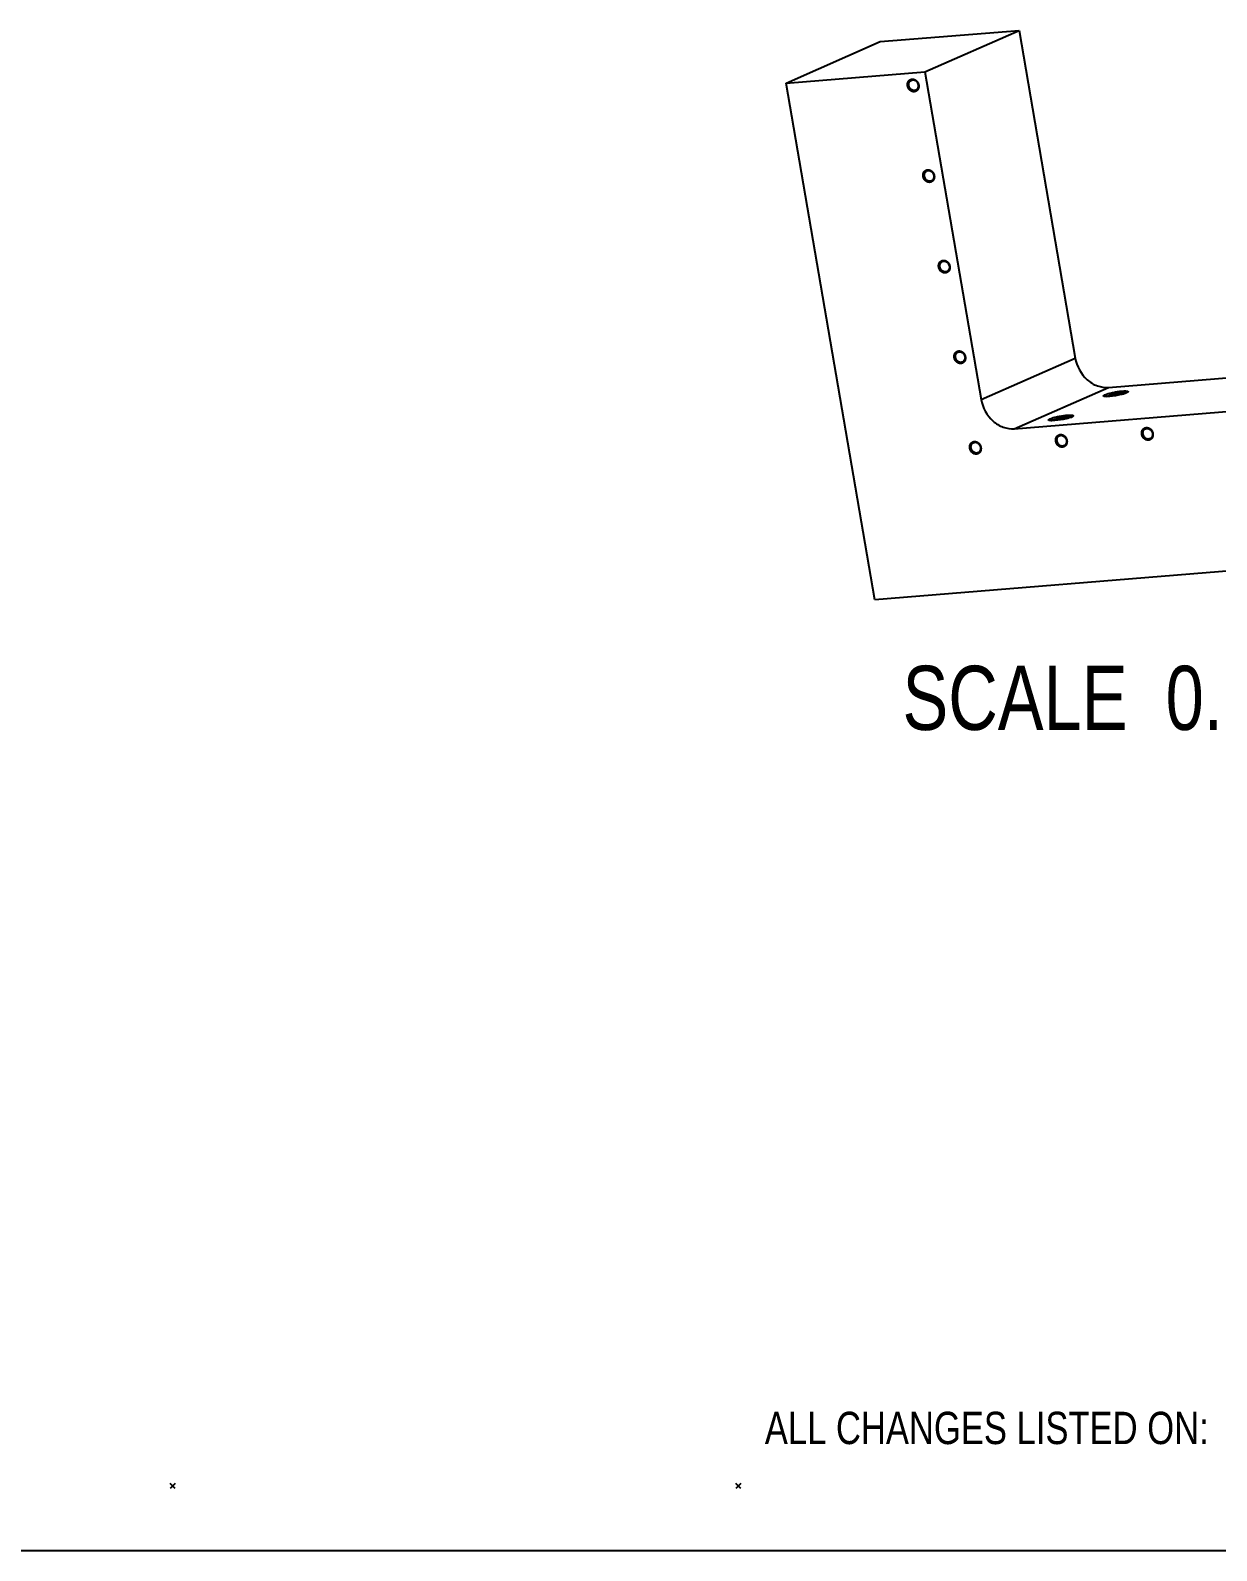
# Model space of a CAD drawing. Header units: inches. Extents: x 0.1 to 16.4, y 0 to 11.6.
# Drawn here: x 10.598 to 13.488, y 0.276 to 3.978 of the extents above; entities that cross this region are included whole.
import ezdxf

# ---------------------------------------------------------------- set-up
doc = ezdxf.new("R2010")
doc.units = ezdxf.units.IN
doc.header["$LTSCALE"] = 0.909449
doc.header["$MEASUREMENT"] = 0
doc.linetypes.add('HIDDEN', pattern=[0.2, 0.1, -0.1])
doc.layers.get('0').update_dxf_attribs({"linetype": 'CONTINUOUS'})
doc.layers.add('DEFAULT_2', color=8, linetype='HIDDEN')
doc.styles.get("Standard").update_dxf_attribs({"font": 'txt', "width": 0.8})

msp = doc.modelspace()

# ---------------------------------------------------------------- linework, layer by layer
at = {"color": 7, "linetype": 'CONTINUOUS'}
for p, q in [((12.6686, 3.9503), (13.0065, 3.9777)), ((12.7771, 3.8771), (13.0065, 3.9777)), ((13.0065, 3.9777), (13.1436, 3.1796)), ((12.4393, 3.8496), (12.6686, 3.9503)), ((12.4393, 3.8496), (12.7771, 3.8771)), ((12.7771, 3.8771), (12.9142, 3.079)), ((12.6555, 2.5912), (12.4393, 3.8496)), ((12.9142, 3.079), (13.1436, 3.1796)), ((13.2243, 3.1084), (13.8932, 3.1627)), ((12.995, 3.0077), (13.2243, 3.1084)), ((12.995, 3.0077), (13.8396, 3.0763)), ((13.2182, 3.086), (13.2203, 3.0871)), ((13.2276, 3.0863), (13.2202, 3.0859)), ((13.2684, 3.0948), (13.2627, 3.0928)), ((13.2656, 3.0948), (13.2676, 3.0945)), ((13.1346, 3.0361), (13.129, 3.0341)), ((13.1319, 3.0361), (13.1338, 3.0358)), ((13.0844, 3.0273), (13.0865, 3.0284)), ((13.0938, 3.0276), (13.0865, 3.0272)), ((14.8954, 2.773), (12.6555, 2.5912)), ((10.951, 0.4269), (10.9387, 0.4392)), ((10.951, 0.4392), (10.9387, 0.4269)), ((12.329, 0.4269), (12.3167, 0.4392)), ((12.329, 0.4392), (12.3167, 0.4269)), ((0.4331, 0.2756), (16.2598, 0.2756))]:
    msp.add_line(p, q, dxfattribs=at)
for centre, radius, start, end in [((12.748, 3.8475), 0.00961, 113.6592, 118.9772), ((12.7439, 3.8416), 0.0182, 11.4865, 28.8782), ((12.7448, 3.8418), 0.0172, 9.7505, 11.4089), ((12.7859, 3.6269), 0.00961, 113.6592, 118.9772), ((12.7818, 3.621), 0.0182, 11.4865, 28.8782), ((12.7827, 3.6212), 0.0172, 9.7505, 11.4089), ((12.8238, 3.4063), 0.00961, 113.6592, 118.9772), ((12.8197, 3.4003), 0.0182, 11.4865, 28.8782), ((12.8206, 3.4005), 0.0172, 9.7505, 11.4089), ((12.8617, 3.1856), 0.00961, 113.6592, 118.9772), ((12.8576, 3.1797), 0.0182, 11.4865, 28.8782), ((12.8585, 3.1799), 0.0172, 9.7505, 11.4089), ((13.2561, 3.1233), 0.031, 293.2842, 293.691), ((13.1224, 3.0646), 0.031, 293.2842, 293.691), ((13.3186, 2.999), 0.00961, 113.6592, 118.9772), ((13.3144, 2.9931), 0.0182, 11.4865, 28.8782), ((12.8997, 2.965), 0.00961, 113.6592, 118.9772), ((12.8955, 2.9591), 0.0182, 11.4865, 28.8782), ((12.8964, 2.9593), 0.0172, 9.7505, 11.4089), ((13.1091, 2.982), 0.00961, 113.6592, 118.9772), ((13.105, 2.9761), 0.0182, 11.4865, 28.8782), ((13.1059, 2.9763), 0.0172, 9.7505, 11.4089), ((13.3153, 2.9933), 0.0172, 9.7505, 11.4089)]:
    msp.add_arc(centre, radius, start, end, dxfattribs=at)
for points, knots in [([(12.7354, 3.8426), (12.7348, 3.8462), (12.7358, 3.854), (12.7427, 3.8583), (12.746, 3.8586)], [0, 0, 0, 0, 0.526019, 1, 1, 1, 1]), ([(12.7381, 3.8482), (12.7383, 3.849), (12.7391, 3.8521), (12.7413, 3.8548), (12.7434, 3.8559)], [0, 0, 0, 0, 0.264899, 1, 1, 1, 1]), ([(12.7473, 3.8571), (12.7496, 3.8573), (12.7547, 3.8559), (12.7581, 3.8521), (12.7593, 3.8499)], [0, 0, 0, 0, 0.478152, 1, 1, 1, 1]), ([(12.7597, 3.8338), (12.7583, 3.8317), (12.7539, 3.8282), (12.7424, 3.8288), (12.7364, 3.837), (12.7354, 3.8426)], [0, 0, 0, 0, 0.236458, 0.477314, 1, 1, 1, 1]), ([(12.7518, 3.831), (12.7495, 3.8308), (12.7445, 3.8322), (12.741, 3.836), (12.7398, 3.8382)], [0, 0, 0, 0, 0.478152, 1, 1, 1, 1]), ([(12.7733, 3.6219), (12.7727, 3.6256), (12.7737, 3.6334), (12.7806, 3.6377), (12.7839, 3.638)], [0, 0, 0, 0, 0.526019, 1, 1, 1, 1]), ([(12.776, 3.6276), (12.7762, 3.6284), (12.777, 3.6315), (12.7792, 3.6342), (12.7813, 3.6353)], [0, 0, 0, 0, 0.264899, 1, 1, 1, 1]), ([(12.7852, 3.6365), (12.7875, 3.6367), (12.7926, 3.6353), (12.796, 3.6315), (12.7972, 3.6293)], [0, 0, 0, 0, 0.478152, 1, 1, 1, 1]), ([(12.7977, 3.6132), (12.7962, 3.6111), (12.7918, 3.6076), (12.7803, 3.6082), (12.7743, 3.6164), (12.7733, 3.6219)], [0, 0, 0, 0, 0.236458, 0.477314, 1, 1, 1, 1]), ([(12.7897, 3.6104), (12.7874, 3.6102), (12.7824, 3.6116), (12.7789, 3.6154), (12.7777, 3.6176)], [0, 0, 0, 0, 0.478152, 1, 1, 1, 1]), ([(12.8112, 3.4013), (12.8106, 3.405), (12.8116, 3.4128), (12.8185, 3.4171), (12.8218, 3.4174)], [0, 0, 0, 0, 0.526019, 1, 1, 1, 1]), ([(12.8139, 3.4069), (12.8141, 3.4078), (12.8149, 3.4108), (12.8171, 3.4135), (12.8192, 3.4147)], [0, 0, 0, 0, 0.264899, 1, 1, 1, 1]), ([(12.8231, 3.4159), (12.8254, 3.416), (12.8305, 3.4147), (12.8339, 3.4109), (12.8351, 3.4087)], [0, 0, 0, 0, 0.478152, 1, 1, 1, 1]), ([(12.8356, 3.3926), (12.8342, 3.3905), (12.8297, 3.387), (12.8182, 3.3875), (12.8122, 3.3958), (12.8112, 3.4013)], [0, 0, 0, 0, 0.236458, 0.477314, 1, 1, 1, 1]), ([(12.8276, 3.3898), (12.8253, 3.3896), (12.8203, 3.391), (12.8168, 3.3947), (12.8156, 3.397)], [0, 0, 0, 0, 0.478152, 1, 1, 1, 1]), ([(12.8491, 3.1807), (12.8485, 3.1843), (12.8495, 3.1922), (12.8564, 3.1965), (12.8597, 3.1967)], [0, 0, 0, 0, 0.526019, 1, 1, 1, 1]), ([(12.8518, 3.1863), (12.852, 3.1871), (12.8528, 3.1902), (12.8551, 3.1929), (12.8571, 3.1941)], [0, 0, 0, 0, 0.264899, 1, 1, 1, 1]), ([(12.861, 3.1952), (12.8633, 3.1954), (12.8684, 3.194), (12.8718, 3.1903), (12.873, 3.188)], [0, 0, 0, 0, 0.478152, 1, 1, 1, 1]), ([(12.8735, 3.1719), (12.8721, 3.1698), (12.8676, 3.1664), (12.8561, 3.1669), (12.8501, 3.1752), (12.8491, 3.1807)], [0, 0, 0, 0, 0.236458, 0.477314, 1, 1, 1, 1]), ([(12.8655, 3.1691), (12.8632, 3.169), (12.8582, 3.1703), (12.8547, 3.1741), (12.8535, 3.1763)], [0, 0, 0, 0, 0.478152, 1, 1, 1, 1]), ([(13.1436, 3.1796), (13.1469, 3.1599), (13.1626, 3.1312), (13.1961, 3.1106), (13.2153, 3.1077), (13.2243, 3.1084)], [0, 0, 0, 0, 0.517884, 0.766533, 1, 1, 1, 1]), ([(12.9142, 3.079), (12.9176, 3.0592), (12.9332, 3.0305), (12.9668, 3.0099), (12.986, 3.007), (12.995, 3.0077)], [0, 0, 0, 0, 0.517884, 0.766533, 1, 1, 1, 1]), ([(13.2128, 3.087), (13.2126, 3.0871), (13.2121, 3.0877), (13.2129, 3.0888), (13.2143, 3.0897), (13.2155, 3.0903), (13.2162, 3.0906)], [0, 0, 0, 0, 0.145296, 0.30947, 0.589796, 1, 1, 1, 1]), ([(13.215, 3.0863), (13.2148, 3.0863), (13.214, 3.0865), (13.2132, 3.0867), (13.2128, 3.087)], [0, 0, 0, 0, 0.314152, 1, 1, 1, 1]), ([(13.2202, 3.0859), (13.2197, 3.0859), (13.218, 3.0859), (13.2162, 3.0861), (13.215, 3.0863)], [0, 0, 0, 0, 0.292989, 1, 1, 1, 1]), ([(13.2162, 3.0906), (13.2211, 3.0928), (13.2297, 3.0949), (13.2417, 3.0973), (13.2515, 3.0988), (13.2592, 3.0995), (13.2645, 3.0996), (13.2676, 3.0996), (13.27, 3.0993), (13.2716, 3.0989), (13.2726, 3.0981), (13.2724, 3.0974), (13.2723, 3.0972)], [0, 0, 0, 0, 0.274347, 0.450484, 0.626508, 0.782296, 0.846984, 0.900393, 0.941274, 0.969081, 0.985449, 1, 1, 1, 1]), ([(13.2203, 3.0871), (13.2233, 3.0884), (13.2308, 3.0906), (13.2428, 3.0931), (13.2548, 3.0946), (13.2624, 3.0951), (13.2656, 3.0948)], [0, 0, 0, 0, 0.216018, 0.504684, 0.790841, 1, 1, 1, 1]), ([(13.2627, 3.0928), (13.2601, 3.092), (13.2486, 3.089), (13.2368, 3.087), (13.2276, 3.0863)], [0, 0, 0, 0, 0.227218, 1, 1, 1, 1]), ([(13.2723, 3.0972), (13.2721, 3.097), (13.271, 3.096), (13.2697, 3.0954), (13.2686, 3.0949)], [0, 0, 0, 0, 0.168181, 1, 1, 1, 1]), ([(13.0825, 3.0319), (13.0873, 3.0341), (13.0959, 3.0362), (13.1079, 3.0386), (13.1177, 3.0401), (13.1254, 3.0408), (13.1307, 3.0409), (13.1338, 3.0409), (13.1362, 3.0406), (13.1378, 3.0402), (13.1389, 3.0394), (13.1386, 3.0387), (13.1385, 3.0385)], [0, 0, 0, 0, 0.274347, 0.450484, 0.626508, 0.782296, 0.846984, 0.900393, 0.941274, 0.969081, 0.985449, 1, 1, 1, 1]), ([(13.0865, 3.0284), (13.0895, 3.0297), (13.0971, 3.0319), (13.109, 3.0344), (13.121, 3.0359), (13.1287, 3.0363), (13.1319, 3.0361)], [0, 0, 0, 0, 0.216018, 0.504684, 0.790841, 1, 1, 1, 1]), ([(13.1385, 3.0385), (13.1383, 3.0383), (13.1373, 3.0373), (13.1359, 3.0367), (13.1348, 3.0362)], [0, 0, 0, 0, 0.168181, 1, 1, 1, 1]), ([(13.079, 3.0283), (13.0788, 3.0284), (13.0783, 3.029), (13.0791, 3.0301), (13.0805, 3.031), (13.0817, 3.0316), (13.0825, 3.0319)], [0, 0, 0, 0, 0.145296, 0.30947, 0.589796, 1, 1, 1, 1]), ([(13.0813, 3.0276), (13.081, 3.0276), (13.0803, 3.0277), (13.0795, 3.028), (13.079, 3.0283)], [0, 0, 0, 0, 0.314152, 1, 1, 1, 1]), ([(13.0865, 3.0272), (13.0859, 3.0272), (13.0842, 3.0272), (13.0825, 3.0273), (13.0813, 3.0276)], [0, 0, 0, 0, 0.292989, 1, 1, 1, 1]), ([(13.129, 3.0341), (13.1264, 3.0333), (13.1148, 3.0303), (13.103, 3.0283), (13.0938, 3.0276)], [0, 0, 0, 0, 0.227218, 1, 1, 1, 1]), ([(13.306, 2.9941), (13.3053, 2.9977), (13.3063, 3.0055), (13.3132, 3.0098), (13.3166, 3.0101)], [0, 0, 0, 0, 0.526019, 1, 1, 1, 1]), ([(13.3086, 2.9997), (13.3088, 3.0005), (13.3096, 3.0036), (13.3119, 3.0063), (13.3139, 3.0074)], [0, 0, 0, 0, 0.264899, 1, 1, 1, 1]), ([(13.3179, 3.0086), (13.3202, 3.0088), (13.3252, 3.0074), (13.3286, 3.0036), (13.3298, 3.0014)], [0, 0, 0, 0, 0.478152, 1, 1, 1, 1]), ([(12.887, 2.9601), (12.8864, 2.9637), (12.8874, 2.9715), (12.8943, 2.9758), (12.8976, 2.9761)], [0, 0, 0, 0, 0.526019, 1, 1, 1, 1]), ([(12.8897, 2.9657), (12.8899, 2.9665), (12.8907, 2.9696), (12.893, 2.9723), (12.895, 2.9734)], [0, 0, 0, 0, 0.264899, 1, 1, 1, 1]), ([(12.8989, 2.9746), (12.9012, 2.9748), (12.9063, 2.9734), (12.9097, 2.9696), (12.9109, 2.9674)], [0, 0, 0, 0, 0.478152, 1, 1, 1, 1]), ([(13.0965, 2.9771), (13.0959, 2.9807), (13.0968, 2.9885), (13.1038, 2.9928), (13.1071, 2.9931)], [0, 0, 0, 0, 0.526019, 1, 1, 1, 1]), ([(13.1208, 2.9683), (13.1194, 2.9662), (13.115, 2.9627), (13.1035, 2.9633), (13.0975, 2.9715), (13.0965, 2.9771)], [0, 0, 0, 0, 0.236458, 0.477314, 1, 1, 1, 1]), ([(13.0992, 2.9827), (13.0993, 2.9835), (13.1002, 2.9866), (13.1024, 2.9893), (13.1045, 2.9904)], [0, 0, 0, 0, 0.264899, 1, 1, 1, 1]), ([(13.1129, 2.9655), (13.1106, 2.9653), (13.1055, 2.9667), (13.1021, 2.9705), (13.1009, 2.9727)], [0, 0, 0, 0, 0.478152, 1, 1, 1, 1]), ([(13.1084, 2.9916), (13.1107, 2.9918), (13.1157, 2.9904), (13.1192, 2.9866), (13.1204, 2.9844)], [0, 0, 0, 0, 0.478152, 1, 1, 1, 1]), ([(13.3303, 2.9853), (13.3289, 2.9832), (13.3245, 2.9797), (13.313, 2.9803), (13.3069, 2.9886), (13.306, 2.9941)], [0, 0, 0, 0, 0.236458, 0.477314, 1, 1, 1, 1]), ([(13.3223, 2.9825), (13.32, 2.9823), (13.315, 2.9837), (13.3116, 2.9875), (13.3103, 2.9897)], [0, 0, 0, 0, 0.478152, 1, 1, 1, 1]), ([(12.9114, 2.9513), (12.91, 2.9492), (12.9055, 2.9457), (12.894, 2.9463), (12.888, 2.9545), (12.887, 2.9601)], [0, 0, 0, 0, 0.236458, 0.477314, 1, 1, 1, 1]), ([(12.9034, 2.9485), (12.9011, 2.9483), (12.8961, 2.9497), (12.8926, 2.9535), (12.8914, 2.9557)], [0, 0, 0, 0, 0.478152, 1, 1, 1, 1])]:
    msp.add_open_spline(points, degree=3, knots=knots, dxfattribs=at)
for points in [[(12.7442, 3.8563), (12.7452, 3.8567), (12.7463, 3.857), (12.7473, 3.8571)], [(12.746, 3.8586), (12.7478, 3.8587), (12.7496, 3.8585), (12.7513, 3.8579)], [(12.7513, 3.8579), (12.7548, 3.8566), (12.758, 3.8537), (12.7598, 3.8503)], [(12.7381, 3.8431), (12.7378, 3.8448), (12.7378, 3.8465), (12.7381, 3.8482)], [(12.7398, 3.8382), (12.739, 3.8397), (12.7384, 3.8414), (12.7381, 3.8431)], [(12.7549, 3.8318), (12.754, 3.8314), (12.7529, 3.8311), (12.7518, 3.831)], [(12.7593, 3.8355), (12.7582, 3.8339), (12.7567, 3.8326), (12.7549, 3.8318)], [(12.7593, 3.8499), (12.7602, 3.8484), (12.7608, 3.8467), (12.7611, 3.845)], [(12.761, 3.8399), (12.7607, 3.8384), (12.7602, 3.8368), (12.7593, 3.8355)], [(12.7618, 3.8389), (12.7614, 3.8371), (12.7608, 3.8353), (12.7597, 3.8338)], [(12.7611, 3.845), (12.7613, 3.8433), (12.7613, 3.8416), (12.761, 3.8399)], [(12.7618, 3.8447), (12.7621, 3.8428), (12.7621, 3.8408), (12.7618, 3.8389)], [(12.7821, 3.6357), (12.7831, 3.6361), (12.7842, 3.6364), (12.7852, 3.6365)], [(12.7839, 3.638), (12.7857, 3.6381), (12.7875, 3.6378), (12.7892, 3.6372)], [(12.7892, 3.6372), (12.7927, 3.636), (12.7959, 3.633), (12.7977, 3.6297)], [(12.7972, 3.6293), (12.7981, 3.6278), (12.7987, 3.6261), (12.799, 3.6244)], [(12.776, 3.6225), (12.7757, 3.6242), (12.7757, 3.6259), (12.776, 3.6276)], [(12.7777, 3.6176), (12.7769, 3.6191), (12.7763, 3.6208), (12.776, 3.6225)], [(12.7928, 3.6112), (12.7919, 3.6107), (12.7908, 3.6105), (12.7897, 3.6104)], [(12.7972, 3.6149), (12.7961, 3.6133), (12.7946, 3.6119), (12.7928, 3.6112)], [(12.7989, 3.6193), (12.7986, 3.6177), (12.7981, 3.6162), (12.7972, 3.6149)], [(12.7997, 3.6183), (12.7993, 3.6165), (12.7987, 3.6147), (12.7977, 3.6132)], [(12.799, 3.6244), (12.7992, 3.6227), (12.7993, 3.621), (12.7989, 3.6193)], [(12.7997, 3.6241), (12.8, 3.6222), (12.8, 3.6202), (12.7997, 3.6183)], [(12.8139, 3.4019), (12.8136, 3.4035), (12.8136, 3.4053), (12.8139, 3.4069)], [(12.82, 3.4151), (12.821, 3.4155), (12.8221, 3.4158), (12.8231, 3.4159)], [(12.8218, 3.4174), (12.8236, 3.4175), (12.8254, 3.4172), (12.8271, 3.4166)], [(12.8271, 3.4166), (12.8306, 3.4153), (12.8338, 3.4124), (12.8356, 3.4091)], [(12.8351, 3.4087), (12.836, 3.4071), (12.8366, 3.4055), (12.8369, 3.4037)], [(12.8156, 3.397), (12.8148, 3.3985), (12.8142, 3.4002), (12.8139, 3.4019)], [(12.8308, 3.3906), (12.8298, 3.3901), (12.8287, 3.3899), (12.8276, 3.3898)], [(12.8351, 3.3942), (12.834, 3.3927), (12.8325, 3.3913), (12.8308, 3.3906)], [(12.8368, 3.3987), (12.8366, 3.3971), (12.836, 3.3956), (12.8351, 3.3942)], [(12.8376, 3.3977), (12.8372, 3.3959), (12.8366, 3.3941), (12.8356, 3.3926)], [(12.8369, 3.4037), (12.8371, 3.4021), (12.8372, 3.4003), (12.8368, 3.3987)], [(12.8376, 3.4035), (12.8379, 3.4016), (12.8379, 3.3996), (12.8376, 3.3977)], [(12.8518, 3.1813), (12.8515, 3.1829), (12.8515, 3.1847), (12.8518, 3.1863)], [(12.8579, 3.1944), (12.8589, 3.1949), (12.86, 3.1951), (12.861, 3.1952)], [(12.8597, 3.1967), (12.8615, 3.1969), (12.8633, 3.1966), (12.865, 3.196)], [(12.865, 3.196), (12.8685, 3.1947), (12.8717, 3.1918), (12.8735, 3.1885)], [(12.873, 3.188), (12.8739, 3.1865), (12.8745, 3.1848), (12.8748, 3.1831)], [(12.8535, 3.1763), (12.8527, 3.1779), (12.8521, 3.1795), (12.8518, 3.1813)], [(12.8687, 3.1699), (12.8677, 3.1695), (12.8666, 3.1692), (12.8655, 3.1691)], [(12.873, 3.1736), (12.8719, 3.172), (12.8704, 3.1707), (12.8687, 3.1699)], [(12.8747, 3.1781), (12.8745, 3.1765), (12.8739, 3.175), (12.873, 3.1736)], [(12.8755, 3.177), (12.8751, 3.1752), (12.8745, 3.1735), (12.8735, 3.1719)], [(12.8748, 3.1831), (12.875, 3.1815), (12.8751, 3.1797), (12.8747, 3.1781)], [(12.8755, 3.1828), (12.8758, 3.1809), (12.8758, 3.1789), (12.8755, 3.177)], [(13.3086, 2.9946), (13.3083, 2.9963), (13.3083, 2.998), (13.3086, 2.9997)], [(13.3147, 3.0078), (13.3157, 3.0083), (13.3168, 3.0085), (13.3179, 3.0086)], [(13.3166, 3.0101), (13.3183, 3.0103), (13.3201, 3.01), (13.3218, 3.0094)], [(13.3218, 3.0094), (13.3254, 3.0081), (13.3285, 3.0052), (13.3303, 3.0019)], [(13.3298, 3.0014), (13.3307, 2.9999), (13.3313, 2.9982), (13.3316, 2.9965)], [(12.8897, 2.9606), (12.8894, 2.9623), (12.8894, 2.964), (12.8897, 2.9657)], [(12.8958, 2.9738), (12.8968, 2.9743), (12.8979, 2.9745), (12.8989, 2.9746)], [(12.8976, 2.9761), (12.8994, 2.9763), (12.9012, 2.976), (12.9029, 2.9754)], [(12.9029, 2.9754), (12.9065, 2.9741), (12.9096, 2.9712), (12.9114, 2.9679)], [(12.9109, 2.9674), (12.9118, 2.9659), (12.9124, 2.9642), (12.9127, 2.9625)], [(12.9127, 2.9625), (12.9129, 2.9608), (12.913, 2.9591), (12.9126, 2.9574)], [(12.9134, 2.9622), (12.9137, 2.9603), (12.9137, 2.9583), (12.9134, 2.9564)], [(13.0991, 2.9776), (13.0989, 2.9793), (13.0989, 2.981), (13.0992, 2.9827)], [(13.1009, 2.9727), (13.1, 2.9742), (13.0994, 2.9759), (13.0991, 2.9776)], [(13.1053, 2.9908), (13.1062, 2.9913), (13.1073, 2.9915), (13.1084, 2.9916)], [(13.1071, 2.9931), (13.1089, 2.9933), (13.1107, 2.993), (13.1123, 2.9924)], [(13.1123, 2.9924), (13.1159, 2.9911), (13.119, 2.9882), (13.1209, 2.9849)], [(13.116, 2.9663), (13.115, 2.9659), (13.1139, 2.9656), (13.1129, 2.9655)], [(13.1203, 2.97), (13.1193, 2.9684), (13.1177, 2.9671), (13.116, 2.9663)], [(13.1221, 2.9744), (13.1218, 2.9729), (13.1212, 2.9713), (13.1203, 2.97)], [(13.1204, 2.9844), (13.1212, 2.9829), (13.1218, 2.9812), (13.1221, 2.9795)], [(13.1228, 2.9734), (13.1225, 2.9716), (13.1218, 2.9699), (13.1208, 2.9683)], [(13.1221, 2.9795), (13.1224, 2.9778), (13.1224, 2.9761), (13.1221, 2.9744)], [(13.1229, 2.9792), (13.1232, 2.9773), (13.1232, 2.9753), (13.1228, 2.9734)], [(13.3103, 2.9897), (13.3095, 2.9912), (13.3089, 2.9929), (13.3086, 2.9946)], [(13.3255, 2.9833), (13.3245, 2.9829), (13.3234, 2.9826), (13.3223, 2.9825)], [(13.3298, 2.987), (13.3288, 2.9854), (13.3272, 2.9841), (13.3255, 2.9833)], [(13.3316, 2.9914), (13.3313, 2.9899), (13.3307, 2.9883), (13.3298, 2.987)], [(13.3323, 2.9904), (13.332, 2.9886), (13.3313, 2.9869), (13.3303, 2.9853)], [(13.3316, 2.9965), (13.3319, 2.9948), (13.3319, 2.9931), (13.3316, 2.9914)], [(13.3323, 2.9962), (13.3326, 2.9943), (13.3326, 2.9923), (13.3323, 2.9904)], [(12.8914, 2.9557), (12.8906, 2.9572), (12.89, 2.9589), (12.8897, 2.9606)], [(12.9066, 2.9493), (12.9056, 2.9489), (12.9045, 2.9486), (12.9034, 2.9485)], [(12.9109, 2.953), (12.9098, 2.9514), (12.9083, 2.9501), (12.9066, 2.9493)], [(12.9126, 2.9574), (12.9124, 2.9559), (12.9118, 2.9543), (12.9109, 2.953)], [(12.9134, 2.9564), (12.913, 2.9546), (12.9124, 2.9529), (12.9114, 2.9513)]]:
    msp.add_open_spline(points, degree=3, dxfattribs=at)
at = {"layer": 'DEFAULT_2', "color": 8, "linetype": 'HIDDEN'}
for points in [[(12.7351, 3.8425), (12.7351, 3.843), (12.735, 3.844), (12.7348, 3.8455), (12.735, 3.847), (12.735, 3.8485), (12.7355, 3.8498), (12.7358, 3.8513), (12.7366, 3.8524), (12.7371, 3.8538), (12.7381, 3.8547), (12.7388, 3.8559), (12.74, 3.8565), (12.7409, 3.8575), (12.7422, 3.8579), (12.7433, 3.8586), (12.7447, 3.8587), (12.746, 3.8591), (12.7473, 3.8589), (12.7487, 3.859), (12.75, 3.8585), (12.7513, 3.8583), (12.7526, 3.8576), (12.7539, 3.8571), (12.7551, 3.8561), (12.7564, 3.8553), (12.7573, 3.8541), (12.7584, 3.8531), (12.7592, 3.8518), (12.7601, 3.8506), (12.7607, 3.8491), (12.7614, 3.8478), (12.7617, 3.8462), (12.762, 3.8452), (12.7621, 3.8447)], [(12.7621, 3.8447), (12.7622, 3.8442), (12.7622, 3.8432), (12.7625, 3.8417), (12.7622, 3.8403), (12.7622, 3.8388), (12.7617, 3.8374), (12.7614, 3.836), (12.7606, 3.8348), (12.7601, 3.8335), (12.7591, 3.8326), (12.7584, 3.8314), (12.7573, 3.8307), (12.7563, 3.8298), (12.755, 3.8294), (12.7539, 3.8287), (12.7525, 3.8286), (12.7513, 3.8282), (12.7499, 3.8284), (12.7486, 3.8283), (12.7472, 3.8287), (12.7459, 3.8289), (12.7446, 3.8297), (12.7433, 3.8302), (12.7421, 3.8312), (12.7409, 3.8319), (12.7399, 3.8331), (12.7388, 3.8341), (12.738, 3.8355), (12.7371, 3.8367), (12.7366, 3.8381), (12.7358, 3.8395), (12.7355, 3.841), (12.7352, 3.842), (12.7351, 3.8425)], [(12.773, 3.6219), (12.773, 3.6224), (12.7729, 3.6234), (12.7727, 3.6249), (12.7729, 3.6264), (12.7729, 3.6279), (12.7735, 3.6292), (12.7737, 3.6306), (12.7745, 3.6318), (12.775, 3.6332), (12.776, 3.6341), (12.7767, 3.6352), (12.7779, 3.6359), (12.7788, 3.6368), (12.7801, 3.6373), (12.7812, 3.6379), (12.7826, 3.6381), (12.7839, 3.6385), (12.7852, 3.6383), (12.7866, 3.6384), (12.7879, 3.6379), (12.7892, 3.6377), (12.7905, 3.637), (12.7918, 3.6365), (12.793, 3.6355), (12.7943, 3.6347), (12.7952, 3.6335), (12.7963, 3.6325), (12.7971, 3.6312), (12.798, 3.63), (12.7986, 3.6285), (12.7993, 3.6272), (12.7996, 3.6256), (12.7999, 3.6246), (12.8, 3.6241)], [(12.8, 3.6241), (12.8001, 3.6236), (12.8001, 3.6226), (12.8004, 3.6211), (12.8001, 3.6197), (12.8001, 3.6181), (12.7996, 3.6168), (12.7993, 3.6154), (12.7985, 3.6142), (12.798, 3.6129), (12.797, 3.6119), (12.7963, 3.6108), (12.7952, 3.6101), (12.7942, 3.6092), (12.7929, 3.6088), (12.7918, 3.6081), (12.7904, 3.608), (12.7892, 3.6076), (12.7878, 3.6078), (12.7865, 3.6076), (12.7851, 3.6081), (12.7838, 3.6083), (12.7825, 3.6091), (12.7812, 3.6095), (12.78, 3.6105), (12.7788, 3.6113), (12.7778, 3.6125), (12.7767, 3.6135), (12.7759, 3.6149), (12.775, 3.6161), (12.7745, 3.6175), (12.7737, 3.6189), (12.7734, 3.6204), (12.7731, 3.6214), (12.773, 3.6219)], [(12.8109, 3.4013), (12.8109, 3.4018), (12.8108, 3.4028), (12.8106, 3.4043), (12.8108, 3.4058), (12.8108, 3.4073), (12.8114, 3.4086), (12.8116, 3.41), (12.8124, 3.4112), (12.8129, 3.4125), (12.8139, 3.4135), (12.8146, 3.4146), (12.8158, 3.4153), (12.8167, 3.4162), (12.818, 3.4166), (12.8191, 3.4173), (12.8205, 3.4174), (12.8218, 3.4178), (12.8231, 3.4177), (12.8245, 3.4178), (12.8258, 3.4173), (12.8271, 3.4171), (12.8284, 3.4163), (12.8297, 3.4159), (12.8309, 3.4149), (12.8322, 3.4141), (12.8331, 3.4129), (12.8342, 3.4119), (12.835, 3.4105), (12.836, 3.4093), (12.8365, 3.4079), (12.8372, 3.4065), (12.8375, 3.405), (12.8378, 3.404), (12.8379, 3.4035)], [(12.8379, 3.4035), (12.838, 3.403), (12.838, 3.402), (12.8383, 3.4005), (12.838, 3.399), (12.838, 3.3975), (12.8375, 3.3962), (12.8372, 3.3948), (12.8364, 3.3936), (12.8359, 3.3922), (12.8349, 3.3913), (12.8342, 3.3902), (12.8331, 3.3895), (12.8321, 3.3886), (12.8308, 3.3881), (12.8297, 3.3875), (12.8283, 3.3874), (12.8271, 3.3869), (12.8257, 3.3871), (12.8244, 3.387), (12.823, 3.3875), (12.8217, 3.3877), (12.8204, 3.3884), (12.8191, 3.3889), (12.818, 3.3899), (12.8167, 3.3907), (12.8157, 3.3919), (12.8146, 3.3929), (12.8138, 3.3942), (12.8129, 3.3954), (12.8124, 3.3969), (12.8116, 3.3982), (12.8113, 3.3998), (12.811, 3.4008), (12.8109, 3.4013)], [(12.8488, 3.1807), (12.8488, 3.1812), (12.8487, 3.1822), (12.8485, 3.1837), (12.8487, 3.1851), (12.8487, 3.1866), (12.8493, 3.188), (12.8495, 3.1894), (12.8503, 3.1906), (12.8508, 3.1919), (12.8518, 3.1928), (12.8525, 3.194), (12.8537, 3.1947), (12.8546, 3.1956), (12.8559, 3.196), (12.857, 3.1967), (12.8584, 3.1968), (12.8597, 3.1972), (12.861, 3.197), (12.8624, 3.1971), (12.8637, 3.1967), (12.865, 3.1965), (12.8663, 3.1957), (12.8676, 3.1953), (12.8688, 3.1942), (12.8701, 3.1935), (12.871, 3.1923), (12.8721, 3.1913), (12.8729, 3.1899), (12.8739, 3.1887), (12.8744, 3.1873), (12.8751, 3.1859), (12.8754, 3.1844), (12.8757, 3.1834), (12.8758, 3.1829)], [(12.8758, 3.1829), (12.8759, 3.1824), (12.8759, 3.1814), (12.8762, 3.1799), (12.8759, 3.1784), (12.8759, 3.1769), (12.8754, 3.1756), (12.8751, 3.1741), (12.8743, 3.173), (12.8738, 3.1716), (12.8728, 3.1707), (12.8721, 3.1696), (12.871, 3.1689), (12.87, 3.1679), (12.8687, 3.1675), (12.8676, 3.1669), (12.8663, 3.1667), (12.865, 3.1663), (12.8636, 3.1665), (12.8623, 3.1664), (12.8609, 3.1669), (12.8596, 3.1671), (12.8583, 3.1678), (12.857, 3.1683), (12.8559, 3.1693), (12.8546, 3.1701), (12.8536, 3.1713), (12.8525, 3.1723), (12.8517, 3.1736), (12.8508, 3.1748), (12.8503, 3.1763), (12.8495, 3.1776), (12.8492, 3.1792), (12.8489, 3.1802), (12.8488, 3.1807)], [(13.3056, 2.9941), (13.3056, 2.9946), (13.3055, 2.9956), (13.3053, 2.9971), (13.3055, 2.9985), (13.3056, 3), (13.3061, 3.0013), (13.3063, 3.0028), (13.3071, 3.004), (13.3076, 3.0053), (13.3086, 3.0062), (13.3094, 3.0074), (13.3105, 3.0081), (13.3115, 3.009), (13.3127, 3.0094), (13.3138, 3.0101), (13.3152, 3.0102), (13.3165, 3.0106), (13.3178, 3.0104), (13.3192, 3.0105), (13.3205, 3.01), (13.3219, 3.0099), (13.3231, 3.0091), (13.3244, 3.0086), (13.3256, 3.0076), (13.3269, 3.0069), (13.3278, 3.0057), (13.329, 3.0047), (13.3297, 3.0033), (13.3307, 3.0021), (13.3312, 3.0006), (13.3319, 2.9993), (13.3322, 2.9977), (13.3325, 2.9968), (13.3327, 2.9963)], [(12.8867, 2.9601), (12.8867, 2.9606), (12.8866, 2.9616), (12.8864, 2.9631), (12.8866, 2.9645), (12.8866, 2.966), (12.8872, 2.9673), (12.8874, 2.9688), (12.8882, 2.97), (12.8887, 2.9713), (12.8897, 2.9722), (12.8904, 2.9734), (12.8916, 2.9741), (12.8925, 2.975), (12.8938, 2.9754), (12.8949, 2.9761), (12.8963, 2.9762), (12.8976, 2.9766), (12.8989, 2.9764), (12.9003, 2.9765), (12.9016, 2.976), (12.9029, 2.9759), (12.9042, 2.9751), (12.9055, 2.9746), (12.9067, 2.9736), (12.908, 2.9728), (12.9089, 2.9717), (12.91, 2.9707), (12.9108, 2.9693), (12.9118, 2.9681), (12.9123, 2.9666), (12.913, 2.9653), (12.9133, 2.9637), (12.9136, 2.9628), (12.9137, 2.9622)], [(12.9137, 2.9622), (12.9138, 2.9617), (12.9138, 2.9608), (12.9141, 2.9592), (12.9138, 2.9578), (12.9138, 2.9563), (12.9133, 2.955), (12.913, 2.9535), (12.9122, 2.9524), (12.9117, 2.951), (12.9107, 2.9501), (12.91, 2.9489), (12.9089, 2.9482), (12.9079, 2.9473), (12.9066, 2.9469), (12.9055, 2.9462), (12.9042, 2.9461), (12.9029, 2.9457), (12.9015, 2.9459), (12.9002, 2.9458), (12.8988, 2.9463), (12.8975, 2.9465), (12.8962, 2.9472), (12.8949, 2.9477), (12.8938, 2.9487), (12.8925, 2.9495), (12.8915, 2.9506), (12.8904, 2.9516), (12.8896, 2.953), (12.8887, 2.9542), (12.8882, 2.9557), (12.8874, 2.957), (12.8871, 2.9586), (12.8868, 2.9596), (12.8867, 2.9601)], [(13.0962, 2.9771), (13.0961, 2.9776), (13.0961, 2.9786), (13.0958, 2.9801), (13.0961, 2.9815), (13.0961, 2.983), (13.0966, 2.9843), (13.0969, 2.9858), (13.0976, 2.987), (13.0982, 2.9883), (13.0991, 2.9892), (13.0999, 2.9904), (13.101, 2.9911), (13.102, 2.992), (13.1033, 2.9924), (13.1044, 2.9931), (13.1057, 2.9932), (13.107, 2.9936), (13.1084, 2.9934), (13.1097, 2.9935), (13.111, 2.993), (13.1124, 2.9929), (13.1137, 2.9921), (13.115, 2.9916), (13.1161, 2.9906), (13.1174, 2.9899), (13.1184, 2.9887), (13.1195, 2.9877), (13.1203, 2.9863), (13.1212, 2.9851), (13.1217, 2.9836), (13.1225, 2.9823), (13.1228, 2.9807), (13.1231, 2.9798), (13.1232, 2.9793)], [(13.1232, 2.9793), (13.1232, 2.9788), (13.1233, 2.9778), (13.1235, 2.9762), (13.1233, 2.9748), (13.1233, 2.9733), (13.1227, 2.972), (13.1225, 2.9705), (13.1217, 2.9694), (13.1212, 2.968), (13.1202, 2.9671), (13.1194, 2.9659), (13.1183, 2.9652), (13.1174, 2.9643), (13.1161, 2.9639), (13.115, 2.9632), (13.1136, 2.9631), (13.1123, 2.9627), (13.111, 2.9629), (13.1096, 2.9628), (13.1083, 2.9633), (13.1069, 2.9635), (13.1057, 2.9642), (13.1044, 2.9647), (13.1032, 2.9657), (13.1019, 2.9665), (13.101, 2.9676), (13.0999, 2.9686), (13.0991, 2.97), (13.0981, 2.9712), (13.0976, 2.9727), (13.0969, 2.974), (13.0966, 2.9756), (13.0963, 2.9766), (13.0962, 2.9771)], [(13.3327, 2.9963), (13.3327, 2.9958), (13.3328, 2.9948), (13.333, 2.9932), (13.3327, 2.9918), (13.3327, 2.9903), (13.3322, 2.989), (13.3319, 2.9875), (13.3312, 2.9864), (13.3306, 2.985), (13.3297, 2.9841), (13.3289, 2.9829), (13.3278, 2.9823), (13.3268, 2.9813), (13.3256, 2.9809), (13.3244, 2.9802), (13.3231, 2.9801), (13.3218, 2.9797), (13.3204, 2.9799), (13.3191, 2.9798), (13.3178, 2.9803), (13.3164, 2.9805), (13.3152, 2.9812), (13.3138, 2.9817), (13.3127, 2.9827), (13.3114, 2.9835), (13.3104, 2.9846), (13.3093, 2.9856), (13.3086, 2.987), (13.3076, 2.9882), (13.3071, 2.9897), (13.3063, 2.991), (13.306, 2.9926), (13.3058, 2.9936), (13.3056, 2.9941)]]:
    msp.add_open_spline(points, degree=3, dxfattribs=at)

# ---------------------------------------------------------------- texts
at = {"color": 2, "linetype": 'CONTINUOUS', "line_spacing_factor": 0.9}
for s, insert, char_height, width, attachment_point in [('SCALE  0.100', (13.782, 2.4304), 0.15625, 1.5, 3), ('ALL CHANGES LISTED ON:', (12.3873, 0.6137), 0.07874, 1.385827, 1)]:
    msp.add_mtext(s, dxfattribs=dict(at, insert=insert, char_height=char_height, width=width, attachment_point=attachment_point))

doc.saveas('drawing.dxf')
